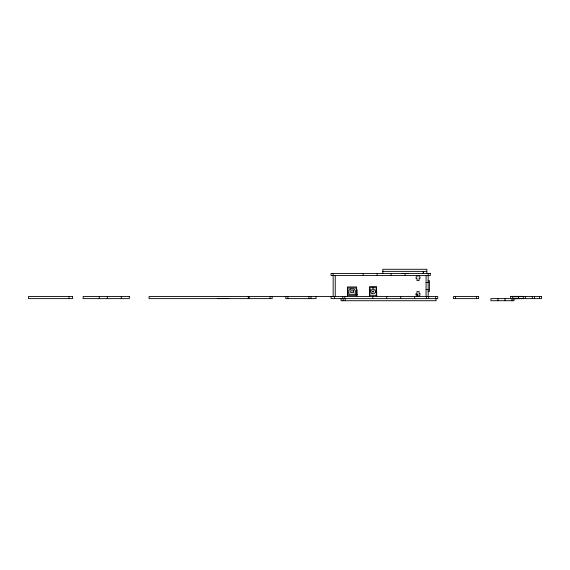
<?xml version="1.0" encoding="UTF-8"?>
<svg xmlns="http://www.w3.org/2000/svg" width="570" height="570" viewBox="0 0 570 570"><rect width="100%" height="100%" fill="white"/><g stroke="black" fill="none" stroke-linecap="round" stroke-linejoin="round"><path stroke-width="0.85" d="M382.826 271.377L426.845 271.377M401.515 273.401L408.505 273.401M428.17 280.81L429.566 280.81L429.566 291.291L428.17 291.291M426.075 282.556L428.17 282.556M426.075 289.539L428.17 289.539M356.578 289.752L357.069 289.752L357.069 294.64M375.894 292.196L376.948 292.196M416.014 294.434L417.76 294.434L417.76 296.528M355.915 294.64L357.312 294.64M357.312 295.338L347.878 295.338L347.878 288.007L356.264 288.007L356.264 295.338M377.005 295.338L369.959 295.338L369.959 287.658L376.25 287.658L376.25 295.338M510.599 296.564L512.694 296.564L512.694 298.844L519.819 298.659M512.694 296.749L519.028 296.749M217.476 298.552L226.525 298.552M226.703 298.552L228.798 298.552M519.819 298.481L521.913 298.659M539.476 296.528L539.476 298.623M534.582 296.528L534.582 298.623M532.316 296.528L532.316 298.623M525.326 296.528L525.326 298.623M523.267 296.528L523.267 298.623M519.819 296.749L521.913 296.379L510.599 296.379L510.599 298.659M511.945 298.623L511.945 300.718M504.956 298.623L504.956 300.718M497.938 298.623L497.938 300.718M476.549 296.528L476.549 298.623M455.587 296.528L455.587 298.623M436.043 298.623L436.086 300.718L341.067 300.718L341.067 298.623M435.637 296.528L435.637 298.623M428.647 296.528L428.647 298.623M428.17 273.472L428.17 296.528M426.845 273.472L426.845 269.282L382.826 269.282L382.826 273.472M426.552 296.528L426.552 298.623M426.075 275.567L426.075 296.528M419.085 275.567L419.085 276.963L419.997 276.963L419.997 278.502L419.085 278.502L419.085 280.597L416.991 280.597L416.991 278.502L416.086 278.502L416.086 276.963L416.991 276.963L416.991 275.567M419.085 296.528L419.085 295.132L419.997 295.132L419.997 293.593L419.085 293.593L419.085 291.498L416.991 291.498L416.991 293.593L416.086 293.593L416.086 295.132L416.991 295.132L416.991 296.528M414.675 296.528L414.675 298.623M405.113 273.472L405.113 275.567M400.703 296.528L400.703 298.623M391.141 273.472L391.141 275.567M386.731 296.528L386.731 298.623M377.169 273.472L377.169 275.567M376.599 296.528L376.599 286.61L369.609 286.61L369.609 296.528M372.751 296.528L372.751 298.623M363.19 273.472L363.19 275.567M356.613 296.528L356.613 286.959L347.529 286.959L347.529 296.528M345.213 298.623L345.213 300.718M344.807 296.528L344.807 298.623M343.161 298.623L343.161 300.718M342.713 296.528L342.713 298.623M335.245 275.567L335.245 296.528M334.533 296.528L334.533 298.623M333.151 273.472L333.151 296.528M331.056 296.528L331.056 298.623L437.732 298.623L437.732 296.528L149.076 296.528L149.076 298.623L272.182 298.623L272.182 296.528M316.015 296.528L316.015 298.623L285.805 298.623L285.805 296.528M310.964 296.528L310.964 298.623M308.862 296.528L308.862 298.623M287.9 296.528L287.9 298.623M270.087 296.528L270.087 298.623M249.126 296.528L249.126 298.623M248.292 296.528L248.292 298.623M121.296 296.528L121.296 298.623M107.324 296.528L107.324 298.623M99.287 296.528L99.287 298.623M69.027 296.528L68.956 298.623M369.959 290.451A3.242 3.242 0 0 1 370.208 289.781M372.395 288.085A3.242 3.242 0 0 1 373.813 288.085M375.993 289.781A3.242 3.242 0 0 1 376.25 290.451M372.431 291.32C373.286 293.985 374.504 289.432 372.431 291.32M350.322 289.054L348.926 290.451L348.926 294.291L355.217 294.291L355.217 290.451L353.82 289.054L350.322 289.054M514.233 296.457L518.351 296.471L514.233 296.457M514.233 298.552L518.351 298.566L514.233 298.552M430.264 273.472L331.056 273.472L331.056 275.567L430.264 275.567L430.264 273.472M353.471 290.8L350.671 290.8L350.671 292.545L353.471 292.545L353.471 290.8M72.518 296.528L28.5 296.528L28.5 298.623L72.518 298.623L72.518 296.528M129.326 296.528L83.156 296.528L83.156 298.623L129.326 298.623L129.326 296.528M478.643 296.528L453.492 296.528L453.492 298.623L478.643 298.623L478.643 296.528M541.5 296.528L518.443 296.528L518.443 298.623L541.5 298.623L541.5 296.528M513.969 298.623L490.913 298.623L490.913 300.718L513.969 300.718L513.969 298.623M423.353 273.472L423.353 271.377L423.282 273.472M371.968 293.464A2.273 2.273 0 0 0 375.374 291.498A2.273 2.273 0 0 0 371.968 289.531A2.273 2.273 0 0 0 371.968 293.464"/></g></svg>
